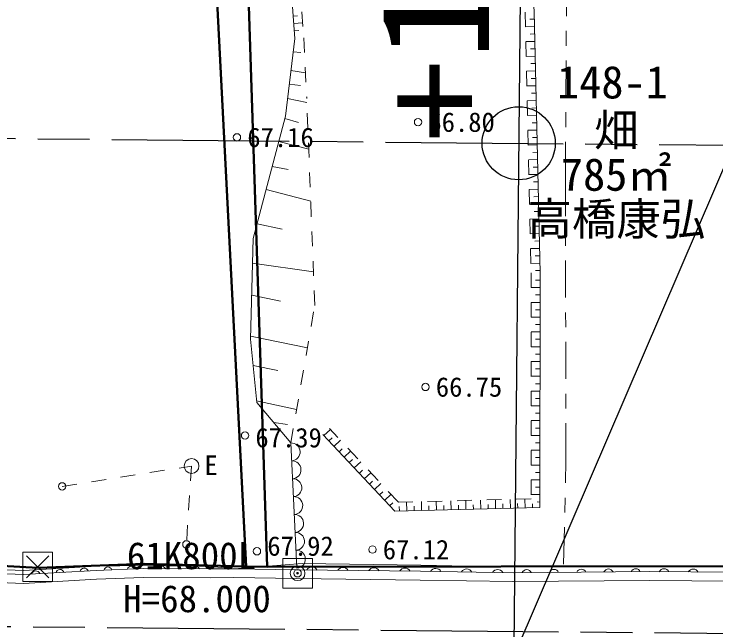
# Model space of a CAD drawing. Units: millimetres, scale not verified. Extents: x 0 to 478532, y 0 to 420999.
# Drawn here: x 167339 to 191054, y 106724 to 127548 of the extents above; entities that cross this region are included whole.
import ezdxf
from ezdxf.enums import TextEntityAlignment as Align

# ---------------------------------------------------------------- set-up
doc = ezdxf.new("R2010")
doc.units = ezdxf.units.MM
doc.header["$LTSCALE"] = 500
doc.header["$PDMODE"] = 32
doc.header["$PDSIZE"] = 250
for name, pattern in [('CHAIN', [18.5, 12, -1.5, 3.5, -1.5]), ('USER1', [2, 1, -1]), ('USER2', [5.5, 2.5, -1, 1, -1])]:
    doc.linetypes.add(name, pattern=pattern)
for name, color, linetype, lineweight in [('BGD', 7, 'Continuous', 13), ('BGD-EXST', 7, 'Continuous', 13), ('BMK-1', 171, 'Continuous', 25), ('BMK-SRVR', 3, 'Continuous', 13), ('境界', 6, 'Continuous', 50)]:
    doc.layers.add(name, color=color, linetype=linetype, lineweight=lineweight)
doc.layers.add('地番名', color=6, linetype='Continuous')
doc.layers.add('所有者', color=6, linetype='Continuous')
doc.styles.add('ＭＳ ゴシック', font='')
doc.styles.get('ＭＳ ゴシック').set_extended_font_data('MS Gothic')

msp = doc.modelspace()

# ---------------------------------------------------------------- linework, layer by layer
at = {"layer": 'BGD', "linetype": 'USER1'}
for p, q in [((176477.3, 135605.8), (177126.1, 126747.7)), ((184608.8, 127611.3), (184812.2, 118797.5)), ((177126.1, 126747.7), (177226.1, 124738.2)), ((177499.7, 117696.5), (177226.1, 124738.2)), ((184812.2, 118797.5), (184807.9, 111157.4)), ((176689.5, 113045.6), (177499.7, 117696.5)), ((180326.4, 111045.5), (177994.9, 113535.4)), ((168965.6, 111579.3), (173337, 112266.1)), ((173337, 112266.1), (173162.4, 109617.5)), ((184807.9, 111157.4), (180326.4, 111045.5))]:
    msp.add_line(p, q, dxfattribs=at)
at = {"layer": 'BGD', "linetype": 'USER2'}
for p, q in [((185966, 121974.9), (186030.9, 132406)), ((185986.3, 112462), (185966, 121974.9)), ((185902.4, 108945.3), (185986.3, 112462))]:
    msp.add_line(p, q, dxfattribs=at)
at = {"layer": 'BGD'}
for p, q in [((176772.1, 127473.8), (176921.7, 127484.8)), ((184914.4, 127373.3), (184764.4, 127369.8)), ((176790.4, 127224.5), (177089.6, 127246.4)), ((184920.2, 127123.3), (184620.2, 127116.4)), ((176808.6, 126975.2), (176958.2, 126986.1)), ((176509.2, 124100.4), (176826.9, 126725.8)), ((184925.9, 126873.4), (184776, 126869.9)), ((184931.7, 126623.5), (184631.8, 126616.5)), ((176772.4, 126275.3), (177033.7, 126252.6)), ((184937.5, 126373.5), (184787.5, 126370.1)), ((184943.2, 126123.6), (184643.3, 126116.7)), ((184949, 125873.7), (184799, 125870.2)), ((176695.7, 125641.6), (177185.4, 125557.2)), ((184954.8, 125623.7), (184654.8, 125616.8)), ((184960.5, 125373.8), (184810.6, 125370.3)), ((176639, 125172.7), (177013.9, 125128.5)), ((184966.3, 125123.9), (184666.4, 125116.9)), ((184972, 124873.9), (184822.1, 124870.5)), ((176581.4, 124696.8), (177233.3, 124554.3)), ((184977.8, 124624), (184677.9, 124617.1)), ((184983.6, 124374.1), (184833.6, 124370.6)), ((176509.2, 124100.4), (175423.1, 119955.8)), ((184989.3, 124124.1), (184689.4, 124117.2)), ((176486.4, 124013.3), (176954.8, 123886)), ((184995.1, 123874.2), (184845.2, 123870.7)), ((185000.9, 123624.3), (184701, 123617.3)), ((185006.6, 123374.3), (184856.7, 123370.9)), ((176284.4, 123242.4), (177294.4, 122980.7)), ((185012.4, 123124.4), (184712.5, 123117.5)), ((185018.2, 122874.5), (184868.2, 122871)), ((185023.9, 122624.5), (184724, 122617.6)), ((176063, 122397.5), (176599.2, 122286.5)), ((185029.7, 122374.6), (184879.7, 122371.1)), ((185035.5, 122124.7), (184735.6, 122117.7)), ((185041.2, 121874.7), (184891.3, 121871.3)), ((175857.9, 121614.9), (177362.6, 121226.4)), ((185047, 121624.8), (184747.1, 121617.9)), ((185052.8, 121374.9), (184902.8, 121371.4)), ((185058.5, 121124.9), (184758.6, 121118)), ((185064.3, 120875), (184914.3, 120871.5)), ((185070.1, 120625.1), (184770.1, 120618.1)), ((175555, 120458.9), (176399.3, 120279.3)), ((185075.8, 120375.1), (184925.9, 120371.7)), ((185081.6, 120125.2), (184781.7, 120118.3)), ((175423.1, 119955.8), (175325.6, 116556)), ((185087.4, 119875.3), (184937.4, 119871.8)), ((185093.1, 119625.3), (184793.2, 119618.4)), ((185098.9, 119375.4), (184948.9, 119371.9)), ((175399.2, 119121.4), (177455.7, 118829.3)), ((185104.7, 119125.5), (184804.7, 119118.5)), ((185110.4, 118875.5), (184960.5, 118872.1)), ((185112, 118550.8), (184962, 118550.9)), ((185111.9, 118300.8), (184811.9, 118301)), ((175368.3, 118042.9), (176337.4, 117844.3)), ((185111.7, 118050.8), (184961.7, 118050.9)), ((185111.6, 117800.8), (184811.6, 117801)), ((185111.5, 117550.8), (184961.5, 117550.9)), ((185111.3, 117300.8), (184811.3, 117301)), ((185111.2, 117050.8), (184961.2, 117050.9)), ((185111, 116800.8), (184811, 116801)), ((175325.6, 116556), (175541.1, 114414.8)), ((175328.6, 116658.9), (177249.1, 116257.5)), ((185110.9, 116550.8), (184960.9, 116550.9)), ((185110.8, 116300.8), (184810.8, 116301)), ((185110.6, 116050.8), (184960.6, 116050.9)), ((185110.5, 115800.8), (184810.5, 115801)), ((175415, 115668.3), (176257.4, 115494.8)), ((185110.3, 115550.8), (184960.3, 115550.9)), ((185110.2, 115300.8), (184810.2, 115301)), ((185110.1, 115050.8), (184960.1, 115050.9)), ((185109.9, 114800.8), (184809.9, 114801)), ((185109.8, 114550.8), (184959.8, 114550.9)), ((175535.4, 114471.9), (176887.6, 114182.5)), ((175541.1, 114414.8), (176689.5, 113045.6)), ((185109.7, 114300.8), (184809.7, 114301)), ((185109.5, 114050.8), (184959.5, 114050.9)), ((176111.7, 113734.5), (176580.6, 113672)), ((185109.4, 113800.8), (184809.4, 113801)), ((177807.1, 113297.1), (178026.1, 113502.1)), ((185109.2, 113550.8), (184959.2, 113550.9)), ((177978, 113114.6), (178087.5, 113217.1)), ((178148.9, 112932.1), (178367.9, 113137.1)), ((185109.1, 113300.8), (184809.1, 113301)), ((176895.6, 108815.9), (176689.5, 113045.6)), ((176895.6, 108815.9), (176689.5, 113045.6)), ((185109, 113050.8), (184959, 113050.9)), ((178319.8, 112749.6), (178429.3, 112852.1)), ((178490.6, 112567.1), (178709.6, 112772.2)), ((185108.8, 112800.8), (184808.8, 112801)), ((178661.5, 112384.6), (178771, 112487.2)), ((185108.7, 112550.8), (184958.7, 112550.9)), ((178832.4, 112202.1), (179051.4, 112407.2)), ((185108.5, 112300.8), (184808.5, 112301)), ((179003.3, 112019.6), (179112.8, 112122.2)), ((179174.1, 111837.2), (179393.1, 112042.2)), ((185108.4, 112050.8), (184958.4, 112050.9)), ((179345, 111654.7), (179454.5, 111757.2)), ((185108.3, 111800.8), (184808.3, 111801)), ((179515.9, 111472.2), (179734.9, 111677.2)), ((185108.1, 111550.8), (184958.1, 111550.9)), ((179686.8, 111289.7), (179796.3, 111392.2)), ((179857.6, 111107.2), (180076.6, 111312.3)), ((185108, 111300.8), (184808, 111301)), ((180028.5, 110924.7), (180138, 111027.2)), ((180609.2, 110752.5), (180601.7, 111052.4)), ((181109, 110764.9), (181101.5, 111064.8)), ((181608.8, 110777.4), (181601.4, 111077.3)), ((182108.7, 110789.9), (182101.2, 111089.8)), ((182608.5, 110802.4), (182601, 111102.3)), ((183108.4, 110814.9), (183100.9, 111114.8)), ((183608.2, 110827.3), (183600.7, 111127.2)), ((184108.1, 110839.8), (184100.6, 111139.7)), ((184358, 110846.1), (184354.2, 110996)), ((184607.9, 110852.3), (184600.4, 111152.2)), ((185107.9, 111050.8), (185012.4, 111050.9)), ((180359.2, 110746.2), (180355.5, 110896.2)), ((180859.1, 110758.7), (180855.3, 110908.7)), ((181358.9, 110771.2), (181355.2, 110921.1)), ((181858.8, 110783.7), (181855, 110933.6)), ((182358.6, 110796.1), (182354.9, 110946.1)), ((182858.5, 110808.6), (182854.7, 110958.6)), ((183358.3, 110821.1), (183354.6, 110971.1)), ((183858.1, 110833.6), (183854.4, 110983.5)), ((184857.8, 110858.5), (184854.6, 110986.7)), ((157976.4, 109156.8), (167671, 108731.5)), ((167762.8, 108483), (168512.8, 109233)), ((167762.8, 109233), (168512.8, 108483)), ((167660.7, 108599.7), (157858.1, 108997.8)), ((157858.1, 108997.8), (167660.7, 108599.7)), ((170131.8, 108882.6), (167671, 108731.5)), ((170131.8, 108882.6), (171695.1, 108900.7)), ((171695.1, 108900.7), (173995.3, 108865.5)), ((173995.3, 108865.5), (174771, 108796.6)), ((177077.4, 108974.6), (174771, 108796.6)), ((177077.4, 108974.6), (181086.8, 108920.8)), ((184235.5, 108852.2), (181086.8, 108920.8)), ((167660.7, 108599.7), (170113, 108738.8)), ((167660.7, 108599.7), (170113, 108738.8)), ((171699.9, 108799.6), (170113, 108738.8)), ((170113, 108738.8), (171699.9, 108799.6)), ((171699.9, 108799.6), (173990.5, 108788.6)), ((171699.9, 108799.6), (173990.5, 108788.6)), ((174771, 108796.6), (173990.5, 108788.6)), ((174771, 108796.6), (176885.2, 108759.6)), ((181067.3, 108712.1), (176885.2, 108759.6)), ((176885.2, 108759.6), (181067.3, 108712.1)), ((181067.3, 108712.1), (184201, 108660.6)), ((181067.3, 108712.1), (184201, 108660.6)), ((184201, 108660.6), (188806.1, 108697.1)), ((184201, 108660.6), (188806.1, 108697.1)), ((188806.1, 108697.1), (204583.3, 108570.5)), ((188806.1, 108697.1), (204583.3, 108570.5))]:
    msp.add_line(p, q, dxfattribs=at)
for points in [[(177775.9, 113330.4), (180199.4, 110742.2), (185107.7, 110864.8), (185112.2, 118800.8), (184908.6, 127623.2), (184476.5, 135335.1), (183831.3, 140246.6), (180323.7, 140329.4), (175912, 139600.6)], [(175912, 139600.6), (176178, 135584.9), (176826.9, 126725.8)], [(184196.1, 108360.7), (181063.1, 108412.1), (176880.9, 108459.7), (174769.9, 108496.5), (173991.3, 108488.6), (171704.9, 108499.6), (170127.2, 108439.1), (167663.1, 108299.4), (157846, 108698.1)], [(248840.3, 108069.7), (236542.1, 108118.6), (219504.5, 108201.2), (204581.4, 108270.5), (188806.1, 108397.1), (184203.4, 108360.6)]]:
    msp.add_lwpolyline(points, dxfattribs=at)
msp.add_lwpolyline([(167637.8, 108358), (168637.8, 108358), (168637.8, 109358), (167637.8, 109358)], close=True, dxfattribs=at)
for centre, radius in [((173337, 112266.1), 250), ((168965.6, 111579.3), 125), ((173162.4, 109617.5), 125)]:
    msp.add_circle(centre, radius, dxfattribs=at)
for centre, radius, start, end in [((176701.8, 112743.4), 302.5, 273.26162, 92.31705), ((176731.2, 112139.1), 302.5, 273.2616, 92.31612), ((176760.6, 111534.9), 302.5, 273.26156, 92.31617), ((176790.1, 110930.6), 302.5, 273.2606, 92.31712), ((176819.5, 110326.4), 302.5, 273.26158, 92.31709), ((176848.9, 109722.1), 302.5, 273.26156, 92.31617), ((176878.4, 109117.9), 302.5, 273.26156, 92.31617), ((170511.1, 108716.4), 137.6, 18.04303, 166.34802), ((171304.6, 108746.8), 137.6, 18.04578, 166.34527), ((172271.9, 108664.7), 232.2, 34.42746, 145.02325), ((173417.2, 108659.2), 232.2, 34.42703, 145.02518), ((177406.8, 108651.9), 201.8, 29.65089, 149.0471), ((168071.9, 108579.9), 143.1, 20.77369, 165.7171), ((168889.3, 108626.2), 143.1, 20.77267, 165.71824), ((169706.7, 108672.6), 143.1, 20.77369, 165.7171), ((178452.3, 108640), 201.8, 29.65294, 149.04669), ((179497.8, 108628.1), 201.8, 29.65016, 149.04781), ((180543.4, 108616.2), 201.8, 29.65016, 149.04781), ((181587.9, 108602), 201.6, 29.31777, 148.79991), ((182632.5, 108584.8), 201.6, 29.31773, 148.79995), ((183677, 108567.6), 201.6, 29.32025, 148.79743), ((184662, 108596.5), 167.8, 24.29209, 156.61489), ((185583.1, 108603.8), 167.8, 24.28861, 156.61838), ((186504.1, 108611), 167.8, 24.28861, 156.61838), ((187425.1, 108618.3), 167.8, 24.28898, 156.61615), ((188346.1, 108625.6), 167.8, 24.28984, 156.61528), ((189298.4, 108608.1), 185.1, 26.90371, 152.17768), ((190284.5, 108600.2), 185.1, 26.90371, 152.17768)]:
    msp.add_arc(centre, radius, start, end, dxfattribs=at)
at = {"layer": 'BGD-EXST'}
for centre, radius in [((180988.9, 123894.3), 125), ((174871, 123378.1), 125), ((181239.6, 114940), 125), ((175143.7, 113297.5), 125), ((179448.3, 109442.3), 125), ((175546.5, 109385.1), 125), ((176919.4, 108641.7), 250), ((176919.4, 108641.7), 30)]:
    msp.add_circle(centre, radius, dxfattribs=at)
at = {"layer": 'BMK-1'}
for p, q in [((293893.2, 361411.2), (183450.8, 104030.1)), ((185117.2, 199690.7), (184112.7, 94085.4))]:
    msp.add_line(p, q, dxfattribs=at)
at = {"layer": 'BMK-1', "linetype": 'CHAIN'}
for p, q in [((124392.1, 123749.5), (324383.1, 121847.2)), ((124235.2, 107250.3), (324321, 105347.1))]:
    msp.add_line(p, q, dxfattribs=at)
at = {"layer": 'BMK-1'}
msp.add_circle((184389.4, 123178.8), 1235.2, dxfattribs=at)
at = {"layer": 'BMK-SRVR'}
for p, q in [((176419.4, 109141.7), (177419.4, 109141.7)), ((176419.4, 108141.7), (176419.4, 109141.7)), ((177419.4, 109141.7), (177419.4, 108141.7)), ((177419.4, 108141.7), (176419.4, 108141.7))]:
    msp.add_line(p, q, dxfattribs=at)
msp.add_point((176919.4, 108641.7), dxfattribs=at)
at = {"layer": '境界'}
for p, q in [((175213.2, 129501.9), (175886.2, 108855.4)), ((174152.5, 129019.1), (175185, 108871.7)), ((158086.5, 109385.1), (168154, 108824.7)), ((168154, 108824.7), (171731.9, 108957.6)), ((171731.9, 108957.6), (175185, 108871.7)), ((175185, 108871.7), (175886.2, 108855.4)), ((175886.2, 108855.4), (199881.1, 108890.6))]:
    msp.add_line(p, q, dxfattribs=at)

# ---------------------------------------------------------------- texts
at = {"layer": 'BGD', "style": 'ＭＳ ゴシック'}
msp.add_text('E', height=659.8, dxfattribs=at).set_placement((173998.2, 112295.2), align=Align.MIDDLE_CENTER)
at = {"layer": 'BGD-EXST', "style": 'ＭＳ ゴシック'}
for s, p in [('66.80', (181338.9, 123894.3)), ('67.16', (175221, 123378.1)), ('66.75', (181589.6, 114940)), ('67.39', (175493.7, 113227.1)), ('67.92', (175896.5, 109562.4)), ('67.12', (179798.3, 109442.3))]:
    msp.add_text(s, height=659.8, dxfattribs=at).set_placement(p, align=Align.MIDDLE_LEFT)
at = {"layer": 'BMK-1', "style": 'ＭＳ ゴシック', "width": 1.1}
msp.add_text('+140.0', height=3666, rotation=90, dxfattribs=at).set_placement((184489.6, 123231.8), align=Align.BOTTOM_LEFT)
at = {"layer": 'BMK-SRVR', "style": 'ＭＳ ゴシック'}
for s, p in [('61K800L', (173334.9, 109237.5)), ('H=68.000', (173521.8, 107782.3))]:
    msp.add_text(s, height=916.4, dxfattribs=at).set_placement(p, align=Align.MIDDLE_CENTER)
at = {"layer": '地番名', "style": 'ＭＳ ゴシック'}
msp.add_text('148-1', height=1100, dxfattribs=at).set_placement((187556.1, 124365.2), align=Align.BOTTOM_CENTER)
at = {"layer": '所有者', "style": 'ＭＳ ゴシック'}
for s, p in [('畑', (187689.8, 122743.4)), ('785㎡', (187689.8, 121243.4)), ('高橋康弘', (187689.8, 119743.4))]:
    msp.add_text(s, height=1100, dxfattribs=at).set_placement(p, align=Align.BOTTOM_CENTER)

doc.saveas('drawing.dxf')
